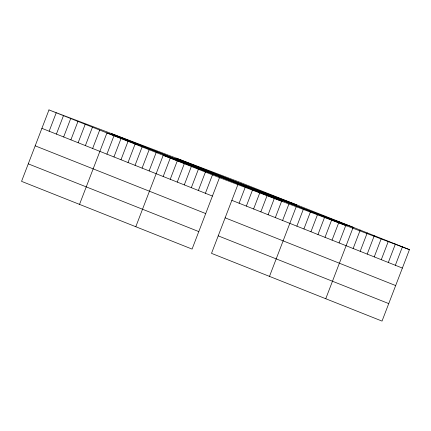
<?xml version="1.0" encoding="UTF-8"?>
<svg xmlns="http://www.w3.org/2000/svg" width="431" height="431" viewBox="0 0 431 431"><rect width="100%" height="100%" fill="white"/><g stroke="black" fill="none" stroke-linecap="round" stroke-linejoin="round"><path stroke-width="0.65" d="M48.972 109.916L21.55 181.349L192.075 249.086L219.492 177.647L48.972 109.916L238.925 181.914L409.45 249.651L382.028 321.084L211.508 253.353L237.982 184.371M49.15 131.218L56.219 112.793M56.396 134.095L63.465 115.675M63.643 136.972L70.711 118.552M70.889 139.849L77.963 121.429M78.135 142.731L85.209 124.311M85.381 145.608L92.455 127.188M92.633 148.485L99.701 130.065M79.53 204.38L106.947 132.947L296.905 204.946M106.91 154.158L113.983 135.738M113.946 156.954L121.019 138.534M120.982 159.75L128.05 141.325M128.012 162.541L135.086 144.121M135.048 165.337L142.117 146.917M142.085 168.128L149.153 149.708M149.115 170.924L156.189 152.504M135.803 226.733L163.22 155.295L353.178 227.299M163.182 176.511L170.256 158.091M170.218 179.307L177.292 160.887M177.254 182.097L184.323 163.678M184.285 184.894L191.359 166.474M191.321 187.69L198.395 169.264M198.357 190.48L205.425 172.061M205.388 193.277L212.461 174.851M239.103 203.216L245.234 187.253M246.349 206.093L252.48 190.13M253.6 208.976L259.726 193.007M260.847 211.853L267.209 195.275M268.093 214.73L274.455 198.152M275.339 217.612L281.702 201.029M282.585 220.489L288.953 203.911M269.483 276.379L296.199 206.788M296.867 226.162L303.467 208.97M303.903 228.953L310.503 211.761M310.934 231.749L317.534 214.557M317.97 234.545L325.039 216.12M325.006 237.336L331.606 220.144M332.037 240.132L339.111 221.712M339.073 242.922L345.91 225.117M325.755 298.731L352.941 227.913M353.14 248.515L360.214 230.089M360.176 251.305L367.244 232.885M367.207 254.101L374.28 235.682M374.243 256.892L381.311 238.472M381.279 259.688L388.347 241.268M388.309 262.484L395.383 244.059M395.346 265.275L402.414 246.855M219.492 177.647L409.45 249.651M176.241 158.155L346.766 225.887M111.656 133.675L282.181 201.406M231.856 200.34L402.376 268.071M41.899 128.336L212.424 196.067M225.138 217.833L395.663 285.564M35.186 145.834L205.706 213.566M218.221 235.859L388.746 303.591M28.268 163.855L198.788 231.587"/></g></svg>
